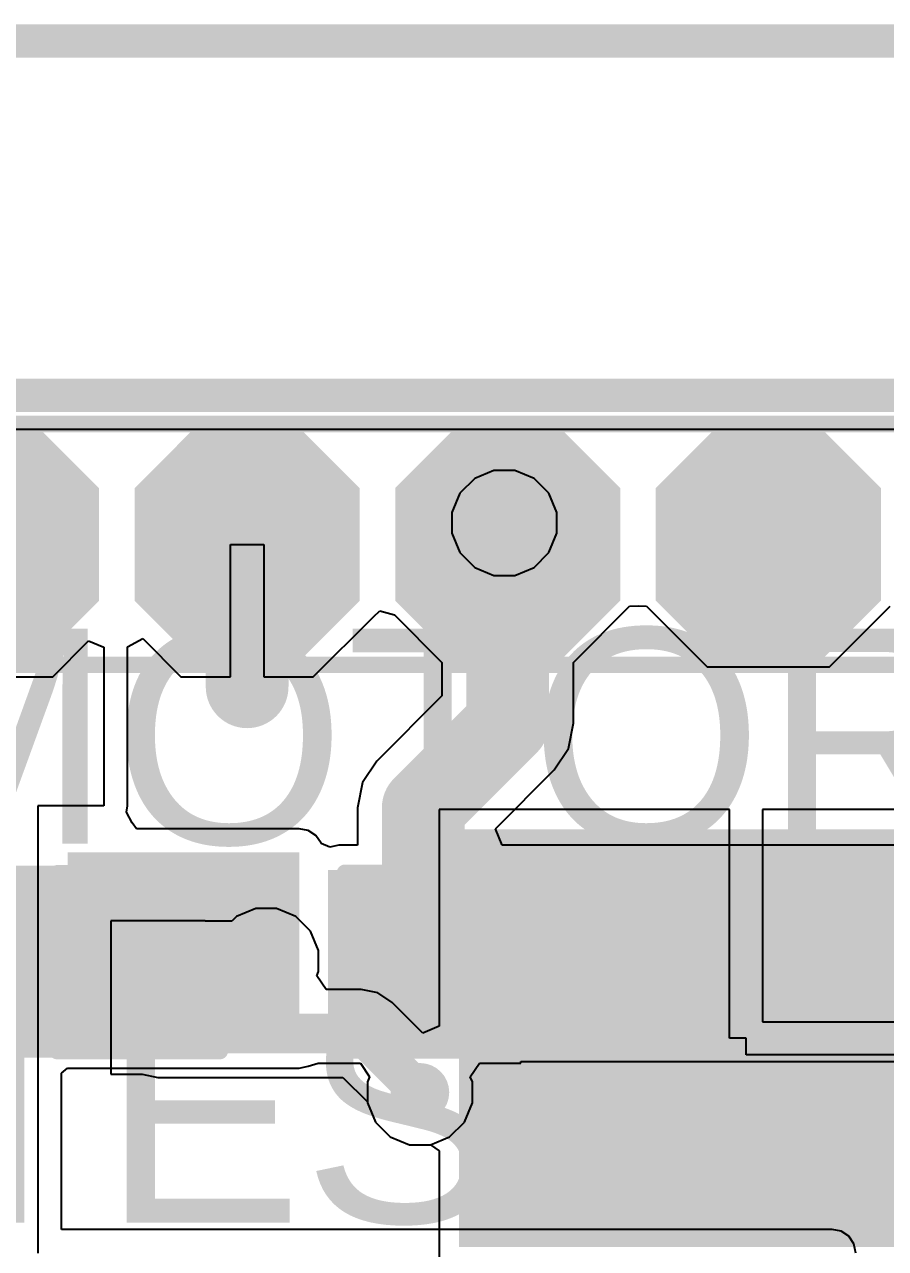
# Model space of a CAD drawing. Header units: millimetres. Extents: x -5.5 to 48.8, y -1.4 to 42.1.
# Drawn here: x 3.2 to 9.81, y 32.17 to 41.55 of the extents above; entities that cross this region are included whole.
import ezdxf

# ---------------------------------------------------------------- set-up
doc = ezdxf.new("R2010")
doc.units = ezdxf.units.MM
for name, color, linetype in [('BottomLayer', 5, 'Continuous'), ('BottomPaste', 16, 'Continuous'), ('BottomSolder', 6, 'Continuous'), ('Mechanical1', 6, 'Continuous'), ('Mechanical2', 216, 'Continuous'), ('TopLayer', 1, 'Continuous'), ('TopOverlay', 2, 'Continuous'), ('TopPaste', 8, 'Continuous'), ('TopSolder', 216, 'Continuous'), ('ViaHoleLayer', 16, 'Continuous')]:
    doc.layers.add(name, color=color, linetype=linetype)
doc.styles.add('Arial', font='', dxfattribs={"height": 0.2})
doc.styles.get('Arial').set_extended_font_data('Arial')

# ---------------------------------------------------------------- blocks, each defined once
blk = doc.blocks.new('CR2032_BS_6_1_B_6')
at = {"layer": 'BottomLayer'}
blk.add_hatch(color=5, dxfattribs=at).paths.add_polyline_path([(-15.99999848, 2.09999961), (-12.9999994, 2.09999961), (-12.9999994, -2.09999961), (-15.99999848, -2.09999961)])
at = {"layer": 'BottomPaste'}
blk.add_hatch(color=16, dxfattribs=at).paths.add_polyline_path([(-15.99999848, 2.09999961), (-12.9999994, 2.09999961), (-12.9999994, -2.09999961), (-15.99999848, -2.09999961)])
at = {"layer": 'BottomSolder'}
blk.add_hatch(color=6, dxfattribs=at).paths.add_polyline_path([(-16.10159848, 2.20159961), (-12.8983994, 2.20159961), (-12.8983994, -2.20159961), (-16.10159848, -2.20159961)])
blk = doc.blocks.new('R___0201_B_13')
at = {"layer": 'BottomLayer'}
for points in [[(-0.40999791, 0.18499963), (-0.13999845, 0.18499963), (-0.13999845, -0.18499963), (-0.40999791, -0.18499963)], [(0.14000099, 0.18499963), (0.41000045, 0.18499963), (0.41000045, -0.18499963), (0.14000099, -0.18499963)]]:
    blk.add_hatch(color=5, dxfattribs=at).paths.add_polyline_path(points)
at = {"layer": 'BottomPaste'}
for points in [[(-0.40999791, 0.18499963), (-0.13999845, 0.18499963), (-0.13999845, -0.18499963), (-0.40999791, -0.18499963)], [(0.14000099, 0.18499963), (0.41000045, 0.18499963), (0.41000045, -0.18499963), (0.14000099, -0.18499963)]]:
    blk.add_hatch(color=16, dxfattribs=at).paths.add_polyline_path(points)
at = {"layer": 'BottomSolder'}
for points in [[(-0.46499907, 0.24000079), (-0.08499729, 0.24000079), (-0.08499729, -0.24000079), (-0.46499907, -0.24000079)], [(0.08499983, 0.24000079), (0.46500161, 0.24000079), (0.46500161, -0.24000079), (0.08499983, -0.24000079)]]:
    blk.add_hatch(color=6, dxfattribs=at).paths.add_polyline_path(points)
blk = doc.blocks.new('LED_0805_14')
at = {"layer": 'TopLayer'}
for points in [[(-1.65000051, 0.6000000699999999), (-0.45000037, 0.6000000699999999), (-0.45000037, -0.6000000699999999), (-1.65000051, -0.6000000699999999)], [(0.45000037, 0.6000000699999999), (1.65000051, 0.6000000699999999), (1.65000051, -0.6000000699999999), (0.45000037, -0.6000000699999999)]]:
    blk.add_hatch(color=1, dxfattribs=at).paths.add_polyline_path(points)
at = {"layer": 'TopOverlay'}
blk.add_hatch(color=2, dxfattribs=at).paths.add_polyline_path([(1.7309084, -0.73638664), (2.79399492, -0.73638664), (2.79399492, 0.73681336), (1.7309084, 0.73681336)])
at = {"layer": 'TopPaste'}
for points in [[(-1.65000051, 0.6000000699999999), (-0.45000037, 0.6000000699999999), (-0.45000037, -0.6000000699999999), (-1.65000051, -0.6000000699999999)], [(0.45000037, 0.6000000699999999), (1.65000051, 0.6000000699999999), (1.65000051, -0.6000000699999999), (0.45000037, -0.6000000699999999)]]:
    blk.add_hatch(color=8, dxfattribs=at).paths.add_polyline_path(points)
at = {"layer": 'TopSolder'}
for points in [[(-1.75160051, 0.7016000699999999), (-0.34840037, 0.7016000699999999), (-0.34840037, -0.7016000699999999), (-1.75160051, -0.7016000699999999)], [(0.34840037, 0.7016000699999999), (1.75160051, 0.7016000699999999), (1.75160051, -0.7016000699999999), (0.34840037, -0.7016000699999999)]]:
    blk.add_hatch(color=216, dxfattribs=at).paths.add_polyline_path(points)
at = {"layer": 'TopOverlay', "const_width": 0.127}
for points in [[(-0.47888652, 0.6814718399999999), (-1.7272, 0.6814718399999999)], [(-1.7272, 0.6814718399999999), (-1.7272, -0.6814718399999999)], [(1.73091348, 0.6858), (0.4826, 0.6858)], [(1.73091348, 0.6858), (1.73091348, -0.67714368)], [(-0.47888652, -0.6814718399999999), (-1.7272, -0.6814718399999999)], [(1.73091348, -0.67714368), (0.4826, -0.67714368)]]:
    blk.add_lwpolyline(points, dxfattribs=at)
at = {"layer": 'TopOverlay', "const_width": 0.0635}
for points in [[(-1.75895, 0.6814718399999999, 1), (-1.69545, 0.6814718399999999, 1)], [(-1.75895, 0.6814718399999999, 1), (-1.69545, 0.6814718399999999, 1)], [(-0.51063652, 0.6814718399999999, 1), (-0.44713652, 0.6814718399999999, 1)], [(0.4508499999999999, 0.6858, 1), (0.51435, 0.6858, 1)], [(1.69916348, 0.6858, 1), (1.76266348, 0.6858, 1)], [(1.69916348, 0.6858, 1), (1.76266348, 0.6858, 1)], [(-1.75895, -0.6814718399999999, 1), (-1.69545, -0.6814718399999999, 1)], [(-1.75895, -0.6814718399999999, 1), (-1.69545, -0.6814718399999999, 1)], [(-0.51063652, -0.6814718399999999, 1), (-0.44713652, -0.6814718399999999, 1)], [(0.4508499999999999, -0.67714368, 1), (0.51435, -0.67714368, 1)], [(1.69916348, -0.67714368, 1), (1.76266348, -0.67714368, 1)], [(1.69916348, -0.67714368, 1), (1.76266348, -0.67714368, 1)]]:
    blk.add_lwpolyline(points, format="xyb", close=True, dxfattribs=at)
blk = doc.blocks.new('SMD_PADS__1X8__2_54MM_34')
at = {"layer": 'TopLayer'}
for points in [[(0.3809999999999999, 0.7619999999999999), (-0.3809999999999999, 0.7619999999999999), (-0.7619999999999999, 0.3809999999999999), (-0.7619999999999999, -0.3809999999999999), (-0.3809999999999999, -0.7619999999999999), (0.3809999999999999, -0.7619999999999999), (0.7619999999999999, -0.3809999999999999), (0.7619999999999999, 0.3809999999999999)], [(2.38100108, 0.7619999999999999), (1.61900108, 0.7619999999999999), (1.23800108, 0.3809999999999999), (1.23800108, -0.3809999999999999), (1.61900108, -0.7619999999999999), (2.38100108, -0.7619999999999999), (2.76200108, -0.3809999999999999), (2.76200108, 0.3809999999999999)], [(4.38099962, 0.7619999999999999), (3.61899962, 0.7619999999999999), (3.23799962, 0.3809999999999999), (3.23799962, -0.3809999999999999), (3.61899962, -0.7619999999999999), (4.38099962, -0.7619999999999999), (4.761999619999999, -0.3809999999999999), (4.761999619999999, 0.3809999999999999)], [(6.3810007, 0.7619999999999999), (5.619000699999999, 0.7619999999999999), (5.2380007, 0.3809999999999999), (5.2380007, -0.3809999999999999), (5.619000699999999, -0.7619999999999999), (6.3810007, -0.7619999999999999), (6.762000700000001, -0.3809999999999999), (6.762000700000001, 0.3809999999999999)]]:
    blk.add_hatch(color=1, dxfattribs=at).paths.add_polyline_path(points)
at = {"layer": 'TopPaste'}
for points in [[(0.3809999999999999, 0.7619999999999999), (-0.3809999999999999, 0.7619999999999999), (-0.7619999999999999, 0.3809999999999999), (-0.7619999999999999, -0.3809999999999999), (-0.3809999999999999, -0.7619999999999999), (0.3809999999999999, -0.7619999999999999), (0.7619999999999999, -0.3809999999999999), (0.7619999999999999, 0.3809999999999999)], [(2.38100108, 0.7619999999999999), (1.61900108, 0.7619999999999999), (1.23800108, 0.3809999999999999), (1.23800108, -0.3809999999999999), (1.61900108, -0.7619999999999999), (2.38100108, -0.7619999999999999), (2.76200108, -0.3809999999999999), (2.76200108, 0.3809999999999999)], [(4.38099962, 0.7619999999999999), (3.61899962, 0.7619999999999999), (3.23799962, 0.3809999999999999), (3.23799962, -0.3809999999999999), (3.61899962, -0.7619999999999999), (4.38099962, -0.7619999999999999), (4.761999619999999, -0.3809999999999999), (4.761999619999999, 0.3809999999999999)], [(6.3810007, 0.7619999999999999), (5.619000699999999, 0.7619999999999999), (5.2380007, 0.3809999999999999), (5.2380007, -0.3809999999999999), (5.619000699999999, -0.7619999999999999), (6.3810007, -0.7619999999999999), (6.762000700000001, -0.3809999999999999), (6.762000700000001, 0.3809999999999999)]]:
    blk.add_hatch(color=8, dxfattribs=at).paths.add_polyline_path(points)
at = {"layer": 'TopSolder'}
for points in [[(0.4318, 0.8636), (-0.4318, 0.8636), (-0.8636, 0.4318), (-0.8636, -0.4318), (-0.4318, -0.8636), (0.4318, -0.8636), (0.8636, -0.4318), (0.8636, 0.4318)], [(2.43180108, 0.8636), (1.56820108, 0.8636), (1.13640108, 0.4318), (1.13640108, -0.4318), (1.56820108, -0.8636), (2.43180108, -0.8636), (2.86360108, -0.4318), (2.86360108, 0.4318)], [(4.43179962, 0.8636), (3.56819962, 0.8636), (3.13639962, 0.4318), (3.13639962, -0.4318), (3.56819962, -0.8636), (4.43179962, -0.8636), (4.86359962, -0.4318), (4.86359962, 0.4318)], [(6.4318007, 0.8636), (5.5682007, 0.8636), (5.136400699999999, 0.4318), (5.136400699999999, -0.4318), (5.5682007, -0.8636), (6.4318007, -0.8636), (6.863600699999999, -0.4318), (6.863600699999999, 0.4318)]]:
    blk.add_hatch(color=216, dxfattribs=at).paths.add_polyline_path(points)
at = {"layer": 'TopOverlay', "const_width": 0.127}
for points in [[(-0.92380054, 0.9237979999999999), (14.92380048, 0.9237979999999999)], [(-0.92380054, -0.9238030799999999), (14.92380048, -0.92380054)]]:
    blk.add_lwpolyline(points, dxfattribs=at)

msp = doc.modelspace()

# ---------------------------------------------------------------- hatches: boundary and pattern name
at = {"layer": 'BottomLayer'}
h = msp.add_hatch(color=5, dxfattribs=at)
edge = h.paths.add_edge_path()
edge.add_arc((6.8834, 37.73160348), 0.22499828, 0, 360)
h = msp.add_hatch(color=5, dxfattribs=at)
edge = h.paths.add_edge_path()
edge.add_arc((4.9022, 36.4744), 0.22499828, 0, 360)
h = msp.add_hatch(color=5, dxfattribs=at)
edge = h.paths.add_edge_path()
edge.add_arc((5.0546, 34.37060182), 0.22499828, 0, 360)
h = msp.add_hatch(color=5, dxfattribs=at)
edge = h.paths.add_edge_path()
edge.add_arc((6.2347983, 33.36339784), 0.22499828, 0, 360)
at = {"layer": 'TopLayer'}
h = msp.add_hatch(color=1, dxfattribs=at)
edge = h.paths.add_edge_path()
edge.add_arc((6.8834, 37.73160348), 0.22499828, 0, 360)
h = msp.add_hatch(color=1, dxfattribs=at)
edge = h.paths.add_edge_path()
edge.add_arc((4.9022, 36.4744), 0.22499828, 0, 360)
for points in [[(3.5306, 33.7312), (5.308599999999999, 33.7312), (5.308599999999999, 35.20439999999999), (3.5306, 35.20439999999999)], [(5.6134, 33.782), (11.7856, 33.782), (11.7856, 35.0774), (5.6134, 35.0774)]]:
    msp.add_hatch(color=1, dxfattribs=at).paths.add_polyline_path(points)
h = msp.add_hatch(color=1, dxfattribs=at)
edge = h.paths.add_edge_path()
edge.add_arc((5.0546, 34.37060182), 0.22499828, 0, 360)
h = msp.add_hatch(color=1, dxfattribs=at)
edge = h.paths.add_edge_path()
edge.add_arc((6.2347983, 33.36339784), 0.22499828, 0, 360)
at = {"layer": 'ViaHoleLayer'}
h = msp.add_hatch(color=16, dxfattribs=at)
edge = h.paths.add_edge_path()
edge.add_arc((6.8834, 37.73160348), 0.0999998, 0, 360)
h = msp.add_hatch(color=16, dxfattribs=at)
edge = h.paths.add_edge_path()
edge.add_arc((4.9022, 36.4744), 0.0999998, 0, 360)
h = msp.add_hatch(color=16, dxfattribs=at)
edge = h.paths.add_edge_path()
edge.add_arc((5.0546, 34.37060182), 0.0999998, 0, 360)
h = msp.add_hatch(color=16, dxfattribs=at)
edge = h.paths.add_edge_path()
edge.add_arc((6.2347983, 33.36339784), 0.0999998, 0, 360)

# ---------------------------------------------------------------- linework, layer by layer
at = {"layer": 'BottomLayer'}
for p, q in [((0.8029473399999999, 38.45063684), (13.20908204, 38.45063684)), ((6.80327824, 38.13440176), (6.655231799999999, 38.07307854)), ((6.96352176, 38.13440176), (6.80327824, 38.13440176)), ((7.111568199999999, 38.07307854), (6.96352176, 38.13440176)), ((6.655231799999999, 38.07307854), (6.541924939999999, 37.95977168)), ((7.22487506, 37.95977168), (7.111568199999999, 38.07307854)), ((6.541924939999999, 37.95977168), (6.480601719999999, 37.81172523999999)), ((7.28619828, 37.81172523999999), (7.22487506, 37.95977168)), ((6.480601719999999, 37.81172523999999), (6.480601719999999, 37.65148172)), ((7.28619828, 37.65148172), (7.28619828, 37.81172523999999)), ((6.480601719999999, 37.65148172), (6.541924939999999, 37.50343528)), ((7.22487506, 37.50343528), (7.28619828, 37.65148172)), ((6.541924939999999, 37.50343528), (6.655231799999999, 37.39012842)), ((7.111568199999999, 37.39012842), (7.22487506, 37.50343528)), ((6.655231799999999, 37.39012842), (6.80327824, 37.3288052)), ((6.96352176, 37.3288052), (7.111568199999999, 37.39012842)), ((6.80327824, 37.3288052), (6.96352176, 37.3288052)), ((8.61060254, 35.53259848), (6.38360166, 35.53259848)), ((6.38360166, 35.53259848), (6.38360166, 33.87032596)), ((8.61060254, 33.7785964), (8.61060254, 35.53259848)), ((11.09159834, 35.53259848), (8.864602539999998, 35.53259848)), ((8.864602539999998, 35.53259848), (8.864602539999998, 33.9055964)), ((4.97447824, 34.7734001), (4.8264318, 34.71207688)), ((5.13472176, 34.7734001), (4.97447824, 34.7734001)), ((5.2827682, 34.71207688), (5.13472176, 34.7734001)), ((4.58719936, 34.67819836), (3.86160264, 34.67819836)), ((3.86160264, 34.67819836), (3.86160264, 33.50260254)), ((4.58719936, 34.67697154), (4.58719936, 34.67819836)), ((4.79132646, 34.67697154), (4.58719936, 34.67697154)), ((4.8264318, 34.71207688), (4.79132646, 34.67697154)), ((5.396075059999999, 34.59877002), (5.2827682, 34.71207688)), ((5.45739828, 34.45072358), (5.396075059999999, 34.59877002)), ((5.45739828, 34.29048006), (5.45739828, 34.45072358)), ((5.443806739999999, 34.25766834), (5.45739828, 34.29048006)), ((5.514365399999999, 34.15207038), (5.443806739999999, 34.25766834)), ((5.782797679999999, 34.15207038), (5.514365399999999, 34.15207038)), ((5.911636639999999, 34.12644178), (5.782797679999999, 34.15207038)), ((6.02085918, 34.0534625), (5.911636639999999, 34.12644178)), ((6.25660166, 33.81772002), (6.02085918, 34.0534625)), ((8.864602539999998, 33.9055964), (11.09159834, 33.9055964)), ((6.38360166, 33.87032596), (6.25660166, 33.81772002)), ((8.73760254, 33.7785964), (8.61060254, 33.7785964)), ((8.73760254, 33.6515964), (8.73760254, 33.7785964)), ((11.09159834, 33.6515964), (8.73760254, 33.6515964)), ((3.86160264, 33.50260254), (4.1043987, 33.50260254)), ((4.1043987, 33.50260254), (4.224400999999999, 33.47873162)), ((4.224400999999999, 33.47873162), (5.64334406, 33.47873162)), ((5.64334406, 33.47873162), (5.83200002, 33.29007566)), ((5.83200002, 33.29007566), (5.83200002, 33.28327607999999)), ((5.83200002, 33.28327607999999), (5.893323239999999, 33.13522964)), ((5.893323239999999, 33.13522964), (6.0066301, 33.02192278)), ((6.0066301, 33.02192278), (6.15467654, 32.96059956)), ((6.15467654, 32.96059956), (6.31491752, 32.96059956)), ((6.31491752, 32.96059956), (6.38360166, 32.91470683999999)), ((6.38360166, 32.91470683999999), (6.38360166, 32.02459939999999))]:
    msp.add_line(p, q, dxfattribs=at)
for points, const_width in [([(4.224400999999999, 34.3653999), (4.447799079999999, 34.3653999)], 0.254), ([(4.447799079999999, 34.3653999), (4.44859918, 34.3662)], 0.254), ([(4.44859918, 34.3662), (5.05019818, 34.3662)], 0.254), ([(5.05019818, 34.3662), (5.0546, 34.37060182)], 0.254), ([(4.224400999999999, 33.815401), (5.782797679999999, 33.815401)], 0.3048), ([(5.782797679999999, 33.815401), (6.2347983, 33.36340038)], 0.3048), ([(6.2347983, 33.36339784), (6.2347983, 33.36340038)], 0.3048)]:
    msp.add_lwpolyline(points, dxfattribs=dict(at, const_width=const_width))
for points, const_width in [([(4.160900999999999, 34.3653999, 1), (4.287901, 34.3653999, 1)], 0.127), ([(4.38429908, 34.3653999, 1), (4.51129908, 34.3653999, 1)], 0.127), ([(4.38429908, 34.3653999, 1), (4.51129908, 34.3653999, 1)], 0.127), ([(4.38509918, 34.3662, 1), (4.51209918, 34.3662, 1)], 0.127), ([(4.38509918, 34.3662, 1), (4.51209918, 34.3662, 1)], 0.127), ([(4.986698179999999, 34.3662, 1), (5.113698179999999, 34.3662, 1)], 0.127), ([(4.986698179999999, 34.3662, 1), (5.113698179999999, 34.3662, 1)], 0.127), ([(4.9911, 34.37060182, 1), (5.1181, 34.37060182, 1)], 0.127), ([(4.148200999999999, 33.815401, 1), (4.300600999999999, 33.815401, 1)], 0.1524), ([(5.70659768, 33.815401, 1), (5.85899768, 33.815401, 1)], 0.1524), ([(5.70659768, 33.815401, 1), (5.85899768, 33.815401, 1)], 0.1524), ([(6.1585983, 33.36340038, 1), (6.3109983, 33.36340038, 1)], 0.1524), ([(6.1585983, 33.36340038, 1), (6.3109983, 33.36340038, 1)], 0.1524), ([(6.1585983, 33.36339784, 1), (6.3109983, 33.36339784, 1)], 0.1524)]:
    msp.add_lwpolyline(points, format="xyb", close=True, dxfattribs=dict(at, const_width=const_width))
at = {"layer": 'Mechanical1', "const_width": 0.254}
msp.add_lwpolyline([(-1.2954, 41.4274), (16.03601822, 41.4274)], dxfattribs=at)
at = {"layer": 'Mechanical2', "const_width": 0.254}
msp.add_lwpolyline([(-1.2954, 38.7096), (48.70459906, 38.7096)], dxfattribs=at)
at = {"layer": 'TopLayer'}
for p, q in [((4.78180146, 36.5506), (4.78180146, 37.5666)), ((4.78180146, 37.5666), (5.035801459999999, 37.5666)), ((5.035801459999999, 37.5666), (5.035801459999999, 36.5506)), ((7.413802799999999, 36.6619028), (7.843934019999999, 37.09203401999999)), ((7.843934019999999, 37.09203401999999), (7.908800539999999, 37.0944521)), ((7.908800539999999, 37.0944521), (7.973667059999999, 37.09203401999999)), ((7.973667059999999, 37.09203401999999), (8.438901079999999, 36.6268)), ((9.37870108, 36.6268), (9.8439351, 37.09203401999999)), ((5.416801459999999, 36.5506), (5.877410139999999, 37.01120868)), ((5.877410139999999, 37.01120868), (5.927407499999999, 37.0578761)), ((5.927407499999999, 37.0578761), (6.0387103, 37.02698969999999)), ((6.0387103, 37.02698969999999), (6.4037972, 36.6619028)), ((3.41680038, 36.5506), (3.69266724, 36.82646686)), ((3.69266724, 36.82646686), (3.81, 36.77786396)), ((3.99062448, 36.78117104), (4.10766768, 36.84373377999999)), ((4.10766768, 36.84373377999999), (4.400801459999999, 36.5506)), ((3.81, 36.77786396), (3.81, 35.56)), ((3.99128234, 36.77786396), (3.99062448, 36.78117104)), ((3.99128234, 35.56), (3.99128234, 36.77786396)), ((6.4037972, 36.6619028), (6.4037972, 36.40417916)), ((7.413802799999999, 36.195), (7.413802799999999, 36.6619028)), ((8.438901079999999, 36.6268), (9.37870108, 36.6268)), ((3.03580038, 36.5506), (3.41680038, 36.5506)), ((4.400801459999999, 36.5506), (4.78180146, 36.5506)), ((5.035801459999999, 36.5506), (5.416801459999999, 36.5506)), ((6.4037972, 36.40417916), (5.90343498, 35.90381694)), ((7.375362439999999, 36.0017441), (7.413802799999999, 36.195)), ((7.26589098, 35.83790902), (7.375362439999999, 36.0017441)), ((5.90343498, 35.90381694), (5.793963519999999, 35.73998186)), ((6.8136643, 35.38568234), (7.26589098, 35.83790902)), ((5.793963519999999, 35.73998186), (5.75552316, 35.54672596)), ((3.81, 35.56), (3.302, 35.56)), ((3.302, 35.56), (3.302, 32.13099999999999)), ((3.9818691, 35.51268488), (3.99128234, 35.56)), ((4.02527262, 35.42992659999999), (3.9818691, 35.51268488)), ((5.75552316, 35.54672596), (5.75552316, 35.25868234)), ((4.06010364, 35.38568234), (4.02527262, 35.42992659999999)), ((5.308599999999999, 35.38568234), (4.06010364, 35.38568234)), ((5.377972479999999, 35.37188252), (5.308599999999999, 35.38568234)), ((5.436786179999999, 35.33258618), (5.377972479999999, 35.37188252)), ((5.476082519999999, 35.27377248), (5.436786179999999, 35.33258618)), ((6.86627024, 35.25868234), (6.8136643, 35.38568234)), ((5.476245079999999, 35.27296222), (5.476082519999999, 35.27377248)), ((5.544030059999999, 35.24488252), (5.476245079999999, 35.27296222)), ((5.6134, 35.25868234), (5.544030059999999, 35.24488252)), ((5.75552316, 35.25868234), (5.6134, 35.25868234)), ((11.7856, 35.25868234), (6.86627024, 35.25868234)), ((3.48328234, 33.5110836), (3.530602539999999, 33.54991766)), ((3.530602539999999, 33.54991766), (5.308599999999999, 33.54991766)), ((5.308599999999999, 33.54991766), (5.377972479999999, 33.56371747999999)), ((5.377972479999999, 33.56371747999999), (5.453799099999999, 33.58839866)), ((5.453799099999999, 33.58839866), (5.45380418, 33.58839612)), ((5.45380418, 33.58839866), (5.45380672, 33.5884012)), ((5.45380418, 33.58839612), (5.45380418, 33.58839866)), ((5.45380672, 33.5884012), (5.7777126, 33.5884012)), ((5.7777126, 33.5884012), (5.84827126, 33.48280324)), ((6.62132534, 33.48280324), (6.691884, 33.5884012)), ((6.691884, 33.5884012), (7.00939924, 33.5884012)), ((7.00939924, 33.5884012), (7.00939924, 33.60071766)), ((7.00939924, 33.60071766), (11.7856, 33.60071766)), ((3.48328234, 32.31228234), (3.48328234, 33.5110836)), ((5.84827126, 33.48280324), (5.83200002, 33.44351959999999)), ((5.83200002, 33.44351959999999), (5.83200002, 33.28327607999999)), ((6.63759658, 33.44351959999999), (6.62132534, 33.48280324)), ((6.63759658, 33.28327607999999), (6.63759658, 33.44351959999999)), ((5.83200002, 33.28327607999999), (5.893323239999999, 33.13522964)), ((6.576273359999999, 33.13522964), (6.63759658, 33.28327607999999)), ((5.893323239999999, 33.13522964), (6.0066301, 33.02192278)), ((6.462966499999999, 33.02192278), (6.576273359999999, 33.13522964)), ((6.0066301, 33.02192278), (6.15467654, 32.96059956)), ((6.15467654, 32.96059956), (6.31492006, 32.96059956)), ((6.31492006, 32.96059956), (6.462966499999999, 33.02192278)), ((9.398, 32.31228234), (3.48328234, 32.31228234)), ((9.46737248, 32.29848252), (9.398, 32.31228234)), ((9.52618618, 32.25918618), (9.46737248, 32.29848252)), ((9.56548252, 32.20037248), (9.52618618, 32.25918618)), ((9.579282339999999, 32.13099999999999), (9.56548252, 32.20037248))]:
    msp.add_line(p, q, dxfattribs=at)
for points, const_width in [([(6.8834, 37.592), (6.8834, 37.73160348)], 0.635), ([(4.90880146, 36.4744), (4.90880146, 37.5666)], 0.635), ([(6.8834, 37.592), (6.9088, 37.5666)], 0.635), ([(6.9088, 36.195), (6.9088, 37.5666)], 0.635), ([(6.26052596, 35.54672596), (6.9088, 36.195)], 0.635), ([(6.26052596, 34.39512552), (6.26052596, 35.54672596)], 0.635), ([(6.231600439999999, 34.3662), (6.26052596, 34.39512552)], 0.635), ([(4.13159956, 34.3662), (4.13600138, 34.37060182)], 0.254)]:
    msp.add_lwpolyline(points, dxfattribs=dict(at, const_width=const_width))
for points, const_width in [([(6.72465, 37.73160348, 1), (7.042149999999999, 37.73160348, 1)], 0.3175), ([(4.75005146, 37.5666, 1), (5.06755146, 37.5666, 1)], 0.3175), ([(6.72465, 37.592, 1), (7.042149999999999, 37.592, 1)], 0.3175), ([(6.72465, 37.592, 1), (7.042149999999999, 37.592, 1)], 0.3175), ([(6.750049999999999, 37.5666, 1), (7.06755, 37.5666, 1)], 0.3175), ([(6.750049999999999, 37.5666, 1), (7.06755, 37.5666, 1)], 0.3175), ([(4.75005146, 36.4744, 1), (5.06755146, 36.4744, 1)], 0.3175), ([(6.750049999999999, 36.195, 1), (7.06755, 36.195, 1)], 0.3175), ([(6.750049999999999, 36.195, 1), (7.06755, 36.195, 1)], 0.3175), ([(6.101775959999999, 35.54672596, 1), (6.419275959999999, 35.54672596, 1)], 0.3175), ([(6.101775959999999, 35.54672596, 1), (6.419275959999999, 35.54672596, 1)], 0.3175), ([(6.07285044, 34.3662, 1), (6.39035044, 34.3662, 1)], 0.3175), ([(6.101775959999999, 34.39512552, 1), (6.419275959999999, 34.39512552, 1)], 0.3175), ([(6.101775959999999, 34.39512552, 1), (6.419275959999999, 34.39512552, 1)], 0.3175), ([(4.06809956, 34.3662, 1), (4.19509956, 34.3662, 1)], 0.127), ([(4.072501379999999, 34.37060182, 1), (4.19950138, 34.37060182, 1)], 0.127)]:
    msp.add_lwpolyline(points, format="xyb", close=True, dxfattribs=dict(at, const_width=const_width))

# ---------------------------------------------------------------- block references
msp.add_blockref('SMD_PADS__1X8__2_54MM_34', (2.90880038, 37.5666))
for name, p, rotation in [('CR2032_BS_6_1_B_6', (8.737599999999999, 19.2786), 270), ('LED_0805_14', (5.1816, 34.3662), 180), ('R___0201_B_13', (4.224400999999999, 34.09039918), 90)]:
    msp.add_blockref(name, p, dxfattribs=dict(rotation=rotation))

# ---------------------------------------------------------------- texts
at = {"layer": 'TopOverlay', "style": 'Arial'}
for s, p in [('MOTOR 3', (1.952498, 35.26991422)), ('TEST', (2.3876, 32.36418216))]:
    msp.add_text(s, height=1.651, rotation=360, dxfattribs=at).set_placement(p)

doc.saveas('drawing.dxf')
